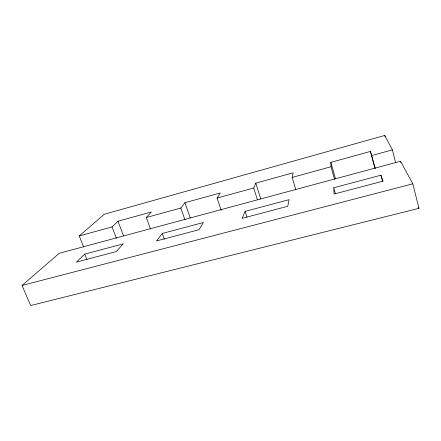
<?xml version="1.0" encoding="UTF-8"?>
<svg xmlns="http://www.w3.org/2000/svg" width="441" height="441" viewBox="0 0 441 441"><rect width="100%" height="100%" fill="white"/><g stroke="black" fill="none" stroke-linecap="round" stroke-linejoin="round"><path stroke-width="0.66" d="M295.806 189.619L292.163 177.425L293.155 172.795L255.808 183.125L253.702 187.993L257.406 199.729M245.091 211.393L242.142 218.339L287.741 206.294L289.092 199.668L245.091 211.393L246.966 217.215M221.139 210.214L217.099 198.053L220.241 192.96L184.977 202.711L180.832 208.02L146.296 217.512L150.497 229.028M162.26 233.465L156.467 240.957L198.99 229.728L203.4 222.507L162.26 233.465L164.339 239.226M146.296 217.512L151.357 212.005L117.995 221.233L112.047 226.922L79.242 235.941L83.641 247.054M84.705 254.137L76.431 262.092L116.176 251.596L123.243 243.862L84.705 254.137L86.971 259.848M22.05 285.47L59.182 253.31L400.516 161.235L412.826 183.82L418.95 208.312L30.661 305.558L22.05 285.47L412.826 183.82M79.242 235.941L104.263 214.271L384.745 135.442L392.391 149.879L395.715 162.911M334.521 179.173L331.02 166.742L330.844 162.376L370.446 151.423L375.297 168.418M217.099 198.053L253.702 187.993M292.163 177.425L331.02 166.742M371.89 155.513L392.391 149.879M333.743 187.772L380.925 175.198L383.091 181.119L334.069 194.062L333.743 187.772L335.408 193.665M418.327 207.083L418.95 208.312M112.047 226.922L116.352 238.234M117.995 221.233L123.513 235.858M180.832 208.02L185 219.954M184.977 202.711L190.247 217.931M255.808 183.125L260.796 198.979M330.844 162.376L335.469 178.837M370.446 151.423L374.894 168.275M380.925 175.198L382.628 181.703M384.745 135.442L385.076 136.738M400.516 161.235L400.852 162.564"/></g></svg>
